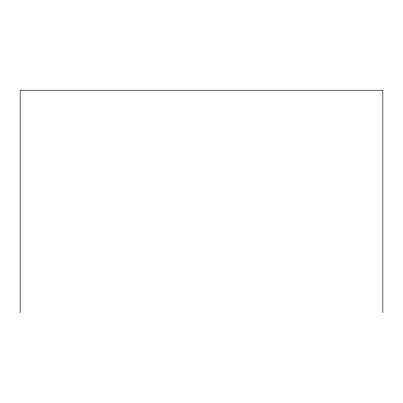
<?xml version="1.0" encoding="UTF-8"?>
<svg xmlns="http://www.w3.org/2000/svg" width="403" height="403" viewBox="0 0 403 403"><rect width="100%" height="100%" fill="white"/><g stroke="black" fill="none" stroke-linecap="round" stroke-linejoin="round"><path stroke-width="0.6" d="M382.85 312.758L382.85 90.242L20.15 90.242L20.15 312.758"/></g></svg>
